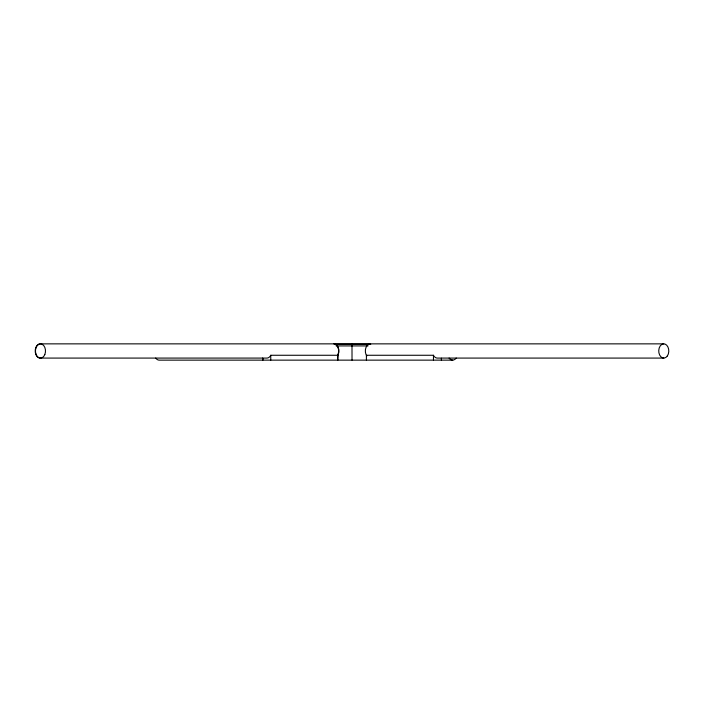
<?xml version="1.0" encoding="UTF-8"?>
<svg xmlns="http://www.w3.org/2000/svg" width="704" height="704" viewBox="0 0 704 704"><rect width="100%" height="100%" fill="white"/><g stroke="black" fill="none" stroke-linecap="round" stroke-linejoin="round"><path stroke-width="1.06" d="M337.823 360.14L337.823 355.265L270.758 355.265L270.362 355.995A7.11 5.034 -90 0 1 266.807 358.081L40.234 358.081A7.11 5.034 -90 0 1 36.67 355.995L35.878 354.526A7.11 5.034 90 0 1 40.234 343.86L663.766 343.86M337.427 355.995L338.228 354.526A7.11 5.034 -90 0 0 333.872 343.86M334.435 344.265L370.726 344.265M336.178 345.919L368.042 345.919M663.766 358.081L437.422 358.081A7.11 5.034 -90 0 1 433.866 355.995L433.462 355.265L366.406 355.265L366.406 360.14M452.663 360.14L159.262 360.14A7.11 5.034 -90 0 1 155.698 358.063M366.802 355.995L366.001 354.526A7.11 5.034 -90 0 1 370.366 343.86M351.991 343.86L352.026 360.14M441.382 358.195L441.39 360.14M433.462 355.265L433.462 360.14M337.586 360.14L337.99 354.526A7.11 5.034 -90 0 0 334.937 344.098M270.758 355.265L270.758 360.14M262.847 358.195L262.847 360.14M262.61 358.195L262.61 360.14M456.218 358.063A7.11 5.034 -90 0 1 449.099 358.063M44.827 354.526L44.026 355.995A7.11 5.034 -90 0 1 36.916 355.995L36.115 354.526A7.11 5.034 -90 0 1 40.471 343.86A7.11 5.034 -90 0 1 44.827 354.526M667.33 355.995A7.11 5.034 -90 0 0 665.069 344.098A7.11 5.034 -90 0 0 658.909 352.81A7.11 5.034 -90 0 0 667.33 355.995"/></g></svg>
